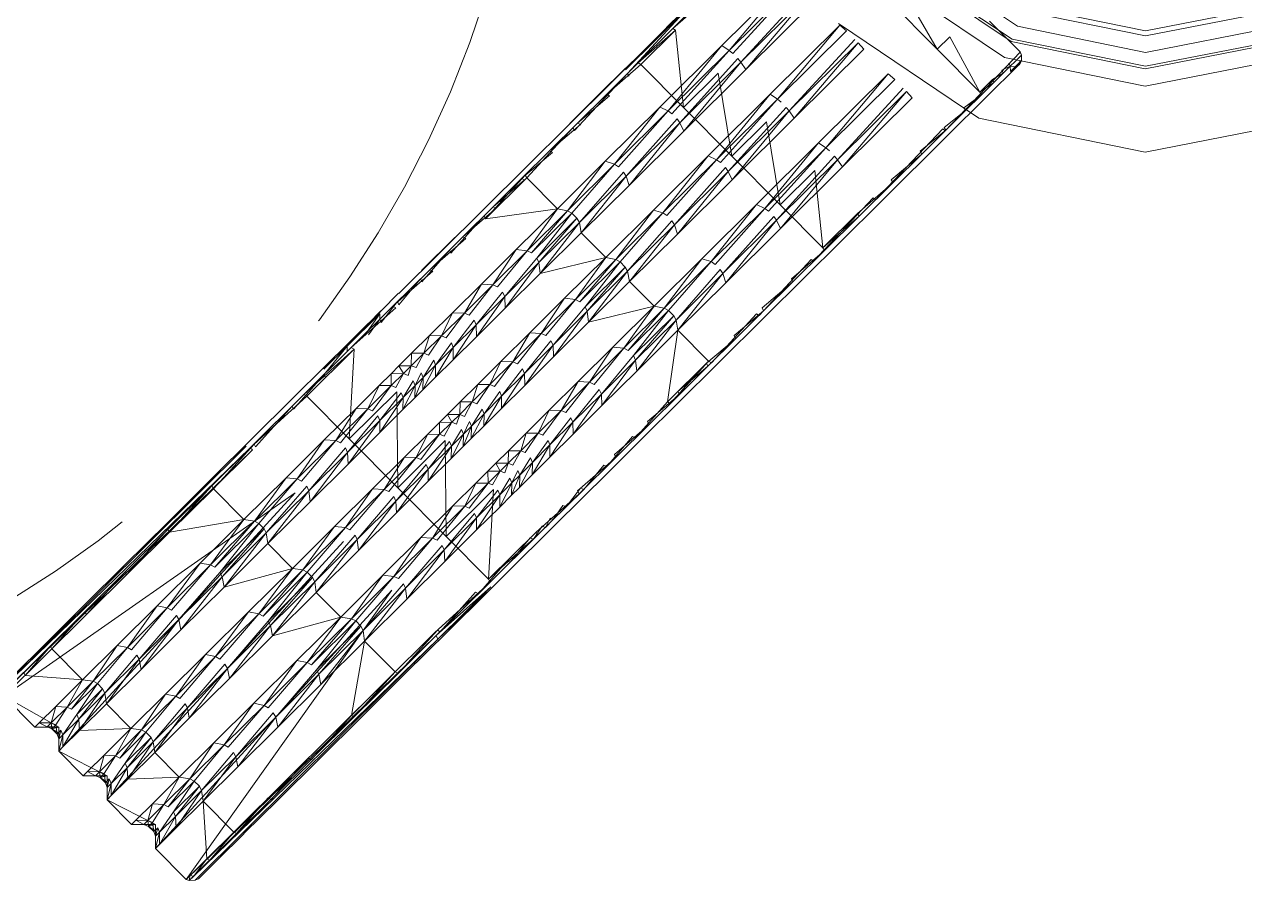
# Model space of a CAD drawing. Header units: millimetres. Extents: x 233224 to 234067, y -13631 to -11613.
# Drawn here: x 233767.07 to 233790.67, y -13207.88 to -13191.32 of the extents above; entities that cross this region are included whole.
import ezdxf

# ---------------------------------------------------------------- set-up
doc = ezdxf.new("R2010")
doc.units = ezdxf.units.MM
doc.header["$MEASUREMENT"] = 0
doc.linetypes.add('Hidden Line', pattern=[195.611112, 141.111112, -54.5])
doc.layers.add('Int - Furniture _Pen_No__75', color=6, linetype='Continuous', lineweight=20)
doc.layers.add('Structural - Bearing', color=7, linetype='Continuous')
doc.layers.add('Structural - Bearing_Pen_No__87', color=7, linetype='Continuous', lineweight=20, true_color=0x6a6a6a)

# ---------------------------------------------------------------- blocks, each defined once
blk = doc.blocks.new('Wall_51', base_point=(231010.62, -9351.81))
at = {"layer": 'Structural - Bearing_Pen_No__87', "linetype": 'Hidden Line'}
blk.add_arc((231010.62, -9341.81), 210.76, 270, 90, dxfattribs=at)
blk = doc.blocks.new('kalin masa ayak')
at = {"layer": 'Int - Furniture _Pen_No__75', "linetype": 'Continuous'}
for p, q in [((271.03, 371.28), (241.08, 357.97)), ((10.51, 368.2), (9.81, 368.07)), ((10.51, 368.2), (11.42, 368.05)), ((7.06, 358.65), (8.49, 366.93)), ((8.49, 366.93), (8.88, 367.48)), ((8.49, 366.93), (73.17, 343.91)), ((75.17, 355.42), (8.49, 366.93)), ((8.49, 366.93), (75.17, 356.03)), ((8.88, 367.48), (9.81, 368.07)), ((9.96, 367.3), (8.88, 367.48)), ((9.62, 366.74), (8.88, 367.48)), ((8.88, 367.48), (75.17, 356.03)), ((9.62, 366.74), (9.96, 367.3)), ((75.03, 356.81), (9.81, 368.07)), ((9.96, 367.3), (75.03, 356.81)), ((14.41, 366.53), (9.96, 367.3)), ((14.09, 365.97), (9.96, 367.3)), ((11.42, 368.05), (15.71, 367.31)), ((14.09, 365.97), (14.41, 366.53)), ((14.09, 365.97), (19.87, 356.44)), ((14.09, 365.97), (21.29, 364.72)), ((21.58, 365.29), (14.41, 366.53)), ((21.29, 364.72), (14.41, 366.53)), ((15.71, 367.31), (22.72, 366.1)), ((22.72, 366.09), (31.89, 364.52)), ((19.87, 356.44), (21.29, 364.72)), ((21.29, 364.72), (21.58, 365.29)), ((30.57, 363.12), (21.58, 365.29)), ((30.57, 363.12), (30.85, 363.69)), ((41.32, 361.26), (30.85, 363.69)), ((31.89, 364.52), (54.2, 360.66)), ((41.32, 361.26), (41.58, 361.83)), ((52.88, 359.28), (41.58, 361.83)), ((73.17, 343.91), (7.06, 358.65)), ((8.19, 358.46), (7.06, 358.65)), ((9.52, 356.54), (7.06, 358.65)), ((8.46, 356.72), (7.06, 358.65)), ((7.06, 358.65), (9.73, 354.86)), ((52.88, 359.28), (53.15, 359.83)), ((52.88, 359.28), (63.2, 348.95)), ((52.88, 359.28), (64.63, 357.24)), ((64.91, 357.81), (53.15, 359.83)), ((64.63, 357.24), (53.15, 359.83)), ((54.2, 360.66), (66.04, 358.62)), ((273.84, 358.85), (248.42, 347.57)), ((12.67, 357.68), (8.19, 358.46)), ((13.81, 355.79), (8.19, 358.46)), ((9.52, 356.54), (8.19, 358.46)), ((8.46, 356.72), (9.07, 355.84)), ((8.46, 356.72), (8.68, 355.76)), ((9.52, 356.54), (8.46, 356.72)), ((8.46, 356.72), (9.73, 355.59)), ((13.81, 355.79), (9.52, 356.54)), ((9.52, 356.54), (13.97, 354.85)), ((9.73, 355.59), (9.52, 356.54)), ((19.87, 356.44), (12.67, 357.68)), ((20.81, 354.58), (12.67, 357.68)), ((13.81, 355.79), (12.67, 357.68)), ((29.15, 354.84), (19.87, 356.44)), ((29.98, 353), (19.87, 356.44)), ((20.81, 354.58), (19.87, 356.44)), ((63.2, 348.95), (64.63, 357.24)), ((64.63, 357.24), (64.91, 357.81)), ((75.17, 356.04), (64.91, 357.81)), ((75.94, 355.29), (64.91, 357.81)), ((66.04, 358.62), (77.46, 356.65)), ((75.03, 356.81), (74.83, 357.1)), ((75.17, 356.03), (75.03, 356.81)), ((89.25, 354.36), (75.03, 356.81)), ((75.03, 356.81), (88.88, 354.67)), ((77.46, 356.64), (87.82, 354.85)), ((241.08, 357.97), (218.5, 334.21)), ((9.73, 354.86), (4.81, 345.56)), ((9.73, 354.86), (5.95, 352.19)), ((8.44, 354.38), (7.91, 353.55)), ((8.78, 354.16), (7.91, 353.55)), ((9.07, 355.84), (8.44, 354.38)), ((8.68, 355.76), (8.44, 354.38)), ((9.73, 354.86), (8.44, 354.38)), ((8.44, 354.38), (8.78, 354.16)), ((9.49, 354.18), (8.44, 354.38)), ((8.44, 354.38), (8.97, 353.35)), ((9.07, 355.84), (8.68, 355.76)), ((8.68, 355.76), (9.49, 354.18)), ((8.68, 355.76), (9.73, 355.59)), ((9.73, 354.86), (8.78, 354.16)), ((8.97, 353.35), (9.49, 354.18)), ((9.07, 355.84), (9.73, 354.86)), ((9.49, 354.18), (13.26, 352.62)), ((20.81, 354.58), (13.81, 355.79)), ((13.81, 355.79), (20.93, 353.64)), ((13.97, 354.85), (13.81, 355.79)), ((13.97, 354.85), (20.69, 352.26)), ((13.97, 354.85), (20.93, 353.64)), ((29.98, 353), (20.81, 354.58)), ((20.81, 354.58), (30.08, 352.07)), ((20.93, 353.64), (20.81, 354.58)), ((39.89, 352.98), (29.15, 354.84)), ((40.69, 351.15), (29.15, 354.84)), ((29.98, 353), (29.15, 354.84)), ((75.17, 356.03), (89.25, 354.36)), ((75.17, 356.03), (89.63, 353.54)), ((75.17, 355.42), (89.63, 353.54)), ((75.94, 355.29), (76.24, 355.86)), ((86.18, 353.52), (76.24, 355.86)), ((86.18, 353.52), (86.49, 354.08)), ((94.7, 352.05), (86.49, 354.08)), ((87.82, 354.85), (96.45, 353.37)), ((274.57, 355.56), (250.36, 344.8)), ((274.67, 355.11), (250.64, 344.43)), ((4.81, 345.56), (5.95, 352.19)), ((5.95, 352.19), (7.91, 353.56)), ((5.95, 352.19), (7.08, 352)), ((7.91, 353.55), (7.08, 352)), ((7.08, 352), (8.97, 353.35)), ((7.08, 352), (11.55, 351.23)), ((7.91, 353.55), (8.97, 353.35)), ((8.97, 353.35), (11.55, 351.23)), ((8.97, 353.35), (13.26, 352.62)), ((11.55, 351.23), (13.26, 352.62)), ((13.26, 352.62), (13.73, 353.45)), ((13.26, 352.62), (18.75, 349.98)), ((13.26, 352.62), (20.27, 351.41)), ((20.69, 352.26), (13.73, 353.45)), ((13.73, 353.45), (20.27, 351.41)), ((20.27, 351.41), (20.69, 352.26)), ((20.69, 352.26), (20.93, 353.64)), ((20.69, 352.26), (29.43, 349.83)), ((40.69, 351.15), (29.98, 353)), ((29.98, 353), (40.78, 350.22)), ((30.08, 352.07), (29.98, 353)), ((51.45, 350.98), (39.89, 352.98)), ((52.3, 349.14), (39.89, 352.98)), ((40.69, 351.15), (39.89, 352.98)), ((87.72, 341.4), (89.7, 352.91)), ((89.7, 352.91), (89.63, 353.54)), ((89.63, 353.54), (102.34, 351.34)), ((100.44, 339.21), (89.7, 352.91)), ((102.43, 350.72), (89.7, 352.91)), ((89.7, 352.91), (102.34, 351.34)), ((94.7, 352.05), (95.04, 352.61)), ((100.89, 350.98), (95.04, 352.61)), ((96.45, 353.37), (102.7, 352.29)), ((102.7, 352.28), (105.94, 351.73)), ((105.94, 351.73), (108.06, 351.36)), ((275.27, 352.46), (252.19, 342.22)), ((10.41, 344.59), (18.75, 349.98)), ((11.55, 351.23), (18.75, 349.98)), ((17.61, 343.36), (18.75, 349.98)), ((18.75, 349.98), (20.27, 351.41)), ((18.75, 349.98), (28.03, 348.38)), ((20.27, 351.41), (28.03, 348.38)), ((20.27, 351.41), (29.43, 349.83)), ((28.03, 348.38), (29.43, 349.83)), ((29.43, 349.83), (29.84, 350.68)), ((29.43, 349.83), (38.77, 346.53)), ((29.43, 349.83), (40.14, 347.99)), ((29.84, 350.68), (40.14, 347.99)), ((52.3, 349.14), (40.69, 351.15)), ((40.69, 351.15), (52.39, 348.21)), ((40.78, 350.22), (40.69, 351.15)), ((63.2, 348.95), (51.45, 350.98)), ((64.14, 347.11), (51.45, 350.98)), ((52.3, 349.14), (51.45, 350.98)), ((100.89, 350.98), (101.23, 351.54)), ((104.11, 350.43), (101.23, 351.54)), ((102.43, 350.72), (102.34, 351.34)), ((102.34, 351.34), (113.5, 349.42)), ((102.43, 350.72), (113.5, 349.42)), ((104.11, 350.43), (104.46, 350.98)), ((106.58, 350.61), (104.46, 350.98)), ((106.23, 350.06), (104.46, 350.98)), ((106.23, 350.06), (106.58, 350.61)), ((109.99, 350.03), (106.58, 350.61)), ((109.64, 349.48), (106.58, 350.61)), ((108.06, 351.36), (111.46, 350.77)), ((109.64, 349.48), (109.99, 350.03)), ((114.74, 349.2), (109.99, 350.03)), ((114.4, 348.65), (109.99, 350.03)), ((111.46, 350.77), (122.35, 348.9)), ((113.6, 348.79), (113.5, 349.42)), ((113.5, 349.42), (123.38, 347.71)), ((114.4, 348.65), (114.74, 349.2)), ((120.61, 347.58), (114.74, 349.2)), ((275.97, 349.38), (254.02, 339.63)), ((28.03, 348.38), (38.77, 346.53)), ((38.77, 346.53), (40.14, 347.99)), ((40.14, 347.99), (40.54, 348.83)), ((40.14, 347.99), (50.33, 344.53)), ((40.14, 347.99), (51.75, 345.98)), ((40.54, 348.83), (51.75, 345.98)), ((64.14, 347.11), (52.3, 349.14)), ((52.3, 349.14), (64.26, 346.17)), ((52.39, 348.21), (52.3, 349.14)), ((52.39, 348.21), (64.02, 344.78)), ((52.39, 348.21), (64.26, 346.17)), ((74.51, 347), (63.2, 348.95)), ((75.57, 345.13), (63.2, 348.95)), ((64.14, 347.11), (63.2, 348.95)), ((75.57, 345.13), (64.14, 347.11)), ((64.14, 347.11), (75.72, 344.19)), ((64.26, 346.17), (64.14, 347.11)), ((84.74, 345.24), (74.51, 347)), ((85.93, 343.34), (74.51, 347)), ((75.57, 345.13), (74.51, 347)), ((113.6, 348.79), (123.38, 347.71)), ((120.61, 347.58), (120.95, 348.14)), ((128.35, 346.24), (120.95, 348.14)), ((122.35, 348.89), (130, 347.57)), ((123.5, 347.08), (123.38, 347.71)), ((123.38, 347.71), (132.27, 346.18)), ((123.5, 347.08), (132.27, 346.18)), ((130, 347.57), (139.21, 345.98)), ((248.42, 347.57), (229.26, 327.41)), ((276.19, 348.39), (254.61, 338.8)), ((70.91, 330.83), (4.81, 345.56)), ((5.93, 345.37), (4.81, 345.56)), ((7.26, 343.46), (4.81, 345.56)), ((6.2, 343.63), (4.81, 345.56)), ((4.81, 345.56), (7.48, 341.78)), ((10.41, 344.59), (5.93, 345.37)), ((11.55, 342.71), (5.93, 345.37)), ((7.26, 343.46), (5.93, 345.37)), ((17.61, 343.36), (10.41, 344.59)), ((18.55, 341.5), (10.41, 344.59)), ((11.55, 342.71), (10.41, 344.59)), ((38.77, 346.53), (50.33, 344.53)), ((50.33, 344.53), (51.75, 345.98)), ((50.33, 344.53), (62.09, 342.5)), ((51.75, 345.98), (52.16, 346.82)), ((51.75, 345.98), (62.09, 342.5)), ((51.75, 345.98), (63.59, 343.94)), ((64.02, 344.78), (52.16, 346.82)), ((52.16, 346.82), (63.59, 343.94)), ((63.59, 343.94), (64.02, 344.78)), ((64.02, 344.78), (64.26, 346.17)), ((64.02, 344.78), (75.02, 341.96)), ((85.93, 343.34), (75.57, 345.13)), ((75.57, 345.13), (86.11, 342.4)), ((75.72, 344.19), (75.57, 345.13)), ((93.27, 343.76), (84.74, 345.24)), ((94.57, 341.85), (84.74, 345.24)), ((85.93, 343.34), (84.74, 345.24)), ((128.35, 346.24), (128.66, 346.8)), ((137.7, 344.63), (128.66, 346.8)), ((132.38, 345.55), (132.27, 346.18)), ((132.27, 346.18), (140.41, 344.78)), ((132.38, 345.55), (140.41, 344.78)), ((137.7, 344.63), (137.99, 345.19)), ((137.7, 344.63), (147.32, 334.44)), ((137.7, 344.63), (148.74, 342.72)), ((148.74, 342.72), (137.99, 345.19)), ((139.21, 345.98), (150.06, 344.12)), ((140.52, 344.14), (140.41, 344.78)), ((140.41, 344.78), (148.07, 343.45)), ((250.36, 344.8), (232.12, 325.6)), ((6.81, 342.77), (6.19, 341.29)), ((6.42, 342.67), (6.19, 341.29)), ((6.2, 343.63), (6.81, 342.77)), ((6.2, 343.63), (6.42, 342.67)), ((7.26, 343.46), (6.2, 343.63)), ((6.2, 343.63), (7.47, 342.51)), ((6.81, 342.77), (6.42, 342.67)), ((6.42, 342.67), (7.23, 341.09)), ((6.42, 342.67), (7.47, 342.51)), ((6.81, 342.77), (7.48, 341.78)), ((11.55, 342.71), (7.26, 343.46)), ((7.26, 343.46), (11.72, 341.77)), ((7.47, 342.51), (7.26, 343.46)), ((18.55, 341.5), (11.55, 342.71)), ((11.55, 342.71), (18.68, 340.56)), ((11.72, 341.77), (11.55, 342.71)), ((26.88, 341.75), (17.61, 343.36)), ((27.73, 339.91), (17.61, 343.36)), ((18.55, 341.5), (17.61, 343.36)), ((49.19, 337.9), (62.09, 342.5)), ((60.94, 335.87), (62.09, 342.5)), ((62.09, 342.5), (63.59, 343.94)), ((62.09, 342.5), (73.4, 340.55)), ((63.59, 343.94), (73.4, 340.55)), ((63.59, 343.94), (75.02, 341.96)), ((75.02, 341.96), (75.48, 342.8)), ((75.48, 342.8), (85.39, 340.17)), ((94.57, 341.85), (85.93, 343.34)), ((85.93, 343.34), (94.76, 340.9)), ((86.11, 342.4), (85.93, 343.34)), ((99.46, 342.7), (93.27, 343.76)), ((100.83, 340.77), (93.27, 343.76)), ((94.57, 341.85), (93.27, 343.76)), ((102.68, 342.14), (99.46, 342.7)), ((104.07, 340.2), (99.46, 342.7)), ((100.83, 340.77), (99.46, 342.7)), ((104.81, 341.78), (102.68, 342.14)), ((106.19, 339.84), (102.68, 342.14)), ((104.07, 340.2), (102.68, 342.14)), ((140.52, 344.14), (148.07, 343.45)), ((147.32, 334.44), (148.74, 342.72)), ((148.18, 342.82), (148.07, 343.45)), ((148.07, 343.45), (155.52, 342.17)), ((148.18, 342.82), (155.52, 342.17)), ((148.74, 342.72), (149.01, 343.29)), ((161.57, 340.51), (149.01, 343.29)), ((150.06, 344.12), (162.65, 341.94)), ((155.64, 341.53), (155.52, 342.17)), ((155.52, 342.17), (163.04, 340.87)), ((250.64, 344.43), (232.51, 325.35)), ((252.19, 342.22), (234.8, 323.91)), ((7.48, 341.78), (2.55, 332.48)), ((7.48, 341.78), (3.69, 339.1)), ((3.69, 339.1), (5.65, 340.47)), ((5.65, 340.47), (4.81, 338.92)), ((4.81, 338.92), (6.71, 340.27)), ((6.19, 341.29), (5.65, 340.47)), ((6.51, 341.08), (5.65, 340.47)), ((5.65, 340.47), (6.71, 340.27)), ((7.48, 341.78), (6.19, 341.29)), ((6.19, 341.29), (6.51, 341.08)), ((7.23, 341.09), (6.19, 341.29)), ((6.19, 341.29), (6.71, 340.27)), ((7.48, 341.78), (6.51, 341.08)), ((6.71, 340.27), (7.23, 341.09)), ((6.71, 340.27), (9.29, 338.14)), ((6.71, 340.27), (11, 339.54)), ((7.23, 341.09), (11, 339.54)), ((11, 339.54), (11.47, 340.37)), ((18.44, 339.17), (11.47, 340.37)), ((11.47, 340.37), (18.01, 338.32)), ((11.72, 341.77), (18.44, 339.17)), ((11.72, 341.77), (18.68, 340.56)), ((18.44, 339.17), (18.68, 340.56)), ((27.73, 339.91), (18.55, 341.5)), ((18.55, 341.5), (27.82, 338.98)), ((18.68, 340.56), (18.55, 341.5)), ((37.63, 339.9), (26.88, 341.75)), ((38.43, 338.07), (26.88, 341.75)), ((27.73, 339.91), (26.88, 341.75)), ((38.43, 338.07), (27.73, 339.91)), ((27.73, 339.91), (38.53, 337.13)), ((27.82, 338.98), (27.73, 339.91)), ((49.19, 337.9), (37.63, 339.9)), ((50.03, 336.06), (37.63, 339.9)), ((38.43, 338.07), (37.63, 339.9)), ((73.4, 340.55), (75.02, 341.96)), ((73.4, 340.55), (83.63, 338.78)), ((75.02, 341.96), (83.63, 338.78)), ((75.02, 341.96), (85.39, 340.17)), ((83.63, 338.78), (85.39, 340.17)), ((85.39, 340.17), (85.87, 341)), ((85.39, 340.17), (92.15, 337.31)), ((85.39, 340.17), (94.02, 338.68)), ((85.45, 328.32), (87.72, 341.4)), ((85.87, 341), (94.02, 338.68)), ((87.72, 341.4), (100.44, 339.21)), ((98.18, 326.12), (87.72, 341.4)), ((100.83, 340.77), (94.57, 341.85)), ((94.57, 341.85), (101.05, 339.82)), ((94.76, 340.9), (94.57, 341.85)), ((104.07, 340.2), (100.83, 340.77)), ((100.83, 340.77), (104.3, 339.26)), ((101.05, 339.82), (100.83, 340.77)), ((106.19, 339.84), (104.07, 340.2)), ((104.07, 340.2), (106.41, 338.89)), ((104.3, 339.26), (104.07, 340.2)), ((108.21, 341.19), (104.81, 341.78)), ((109.59, 339.25), (104.81, 341.78)), ((106.19, 339.84), (104.81, 341.78)), ((109.59, 339.25), (106.19, 339.84)), ((106.19, 339.84), (109.8, 338.3)), ((106.41, 338.89), (106.19, 339.84)), ((112.97, 340.36), (108.21, 341.19)), ((114.32, 338.43), (108.21, 341.19)), ((109.59, 339.25), (108.21, 341.19)), ((119.18, 339.29), (112.97, 340.36)), ((120.47, 337.37), (112.97, 340.36)), ((114.32, 338.43), (112.97, 340.36)), ((155.64, 341.53), (163.04, 340.87)), ((161.57, 340.51), (161.8, 341.08)), ((176.27, 337.97), (161.8, 341.08)), ((162.65, 341.94), (193.49, 336.61)), ((163.15, 340.24), (163.04, 340.87)), ((163.04, 340.87), (170.9, 339.51)), ((163.15, 340.24), (170.9, 339.51)), ((2.55, 332.48), (3.69, 339.1)), ((3.69, 339.1), (4.81, 338.92)), ((4.81, 338.92), (9.29, 338.14)), ((9.29, 338.14), (11, 339.54)), ((9.29, 338.14), (16.49, 336.9)), ((11, 339.54), (16.49, 336.9)), ((11, 339.54), (18.01, 338.32)), ((16.49, 336.9), (18.01, 338.32)), ((18.01, 338.32), (18.44, 339.17)), ((18.01, 338.32), (25.77, 335.3)), ((18.01, 338.32), (27.18, 336.75)), ((18.44, 339.17), (27.18, 336.75)), ((27.18, 336.75), (27.58, 337.59)), ((27.58, 337.59), (37.89, 334.9)), ((50.03, 336.06), (38.43, 338.07)), ((38.43, 338.07), (50.13, 335.13)), ((38.53, 337.13), (38.43, 338.07)), ((60.94, 335.87), (49.19, 337.9)), ((61.88, 334.02), (49.19, 337.9)), ((50.03, 336.06), (49.19, 337.9)), ((83.63, 338.78), (92.15, 337.31)), ((92.15, 337.31), (94.02, 338.68)), ((94.02, 338.68), (94.53, 339.51)), ((94.02, 338.68), (98.35, 336.24)), ((94.02, 338.68), (100.28, 337.6)), ((94.53, 339.51), (100.28, 337.6)), ((98.35, 336.24), (100.28, 337.6)), ((100.28, 337.6), (100.8, 338.42)), ((100.28, 337.6), (101.56, 335.69)), ((100.28, 337.6), (103.53, 337.04)), ((100.8, 338.42), (103.53, 337.04)), ((103.53, 337.04), (104.05, 337.86)), ((104.05, 337.86), (105.65, 336.67)), ((105.65, 336.67), (106.18, 337.5)), ((106.18, 337.5), (109.05, 336.09)), ((114.32, 338.43), (109.59, 339.25)), ((109.59, 339.25), (114.53, 337.49)), ((109.8, 338.3), (109.59, 339.25)), ((120.47, 337.37), (114.32, 338.43)), ((114.32, 338.43), (120.66, 336.43)), ((114.53, 337.49), (114.32, 338.43)), ((126.92, 337.96), (119.18, 339.29)), ((128.1, 336.06), (119.18, 339.29)), ((120.47, 337.37), (119.18, 339.29)), ((136.27, 336.34), (126.92, 337.96)), ((137.31, 334.47), (126.92, 337.96)), ((128.1, 336.06), (126.92, 337.96)), ((170.99, 338.88), (170.9, 339.51)), ((170.9, 339.51), (179.35, 338.05)), ((170.99, 338.88), (179.35, 338.05)), ((176.27, 337.97), (176.45, 338.55)), ((192.92, 335.1), (176.45, 338.55)), ((177.43, 325.91), (179.41, 337.42)), ((188.07, 337.55), (178.62, 339.18)), ((179.41, 337.42), (179.35, 338.05)), ((179.35, 338.05), (188.67, 336.44)), ((186.72, 324.31), (179.41, 337.42)), ((188.71, 335.82), (179.41, 337.42)), ((179.41, 337.42), (188.67, 336.44)), ((254.02, 339.63), (237.48, 322.22)), ((254.61, 338.8), (238.33, 321.68)), ((8.15, 331.52), (16.49, 336.9)), ((15.35, 330.27), (16.49, 336.9)), ((16.49, 336.9), (25.77, 335.3)), ((25.77, 335.3), (27.18, 336.75)), ((25.77, 335.3), (36.51, 333.45)), ((27.18, 336.75), (36.51, 333.45)), ((27.18, 336.75), (37.89, 334.9)), ((37.89, 334.9), (38.28, 335.75)), ((38.28, 335.75), (49.48, 332.9)), ((61.88, 334.02), (50.03, 336.06)), ((50.03, 336.06), (61.99, 333.08)), ((50.13, 335.13), (50.03, 336.06)), ((50.13, 335.13), (61.76, 331.69)), ((50.13, 335.13), (61.99, 333.08)), ((72.25, 333.93), (60.94, 335.87)), ((73.31, 332.04), (60.94, 335.87)), ((61.88, 334.02), (60.94, 335.87)), ((92.15, 337.31), (98.35, 336.24)), ((98.35, 336.24), (101.56, 335.69)), ((101.56, 335.69), (103.53, 337.04)), ((101.56, 335.69), (103.69, 335.32)), ((103.53, 337.04), (103.69, 335.32)), ((103.53, 337.04), (105.65, 336.67)), ((103.69, 335.32), (105.65, 336.67)), ((103.69, 335.32), (107.09, 334.73)), ((105.65, 336.67), (107.09, 334.73)), ((105.65, 336.67), (109.05, 336.09)), ((107.09, 334.73), (109.05, 336.09)), ((109.05, 336.09), (109.56, 336.91)), ((109.05, 336.09), (111.86, 333.91)), ((109.05, 336.09), (113.77, 335.27)), ((109.56, 336.91), (113.77, 335.27)), ((111.86, 333.91), (113.77, 335.27)), ((113.77, 335.27), (114.29, 336.09)), ((113.77, 335.27), (118.07, 332.83)), ((113.77, 335.27), (119.92, 334.21)), ((114.29, 336.09), (119.92, 334.21)), ((128.1, 336.06), (120.47, 337.37)), ((120.47, 337.37), (128.28, 335.11)), ((120.66, 336.43), (120.47, 337.37)), ((137.31, 334.47), (128.1, 336.06)), ((128.1, 336.06), (137.45, 333.53)), ((128.28, 335.11), (128.1, 336.06)), ((147.32, 334.44), (136.27, 336.34)), ((148.14, 332.6), (136.27, 336.34)), ((137.31, 334.47), (136.27, 336.34)), ((188.71, 335.82), (188.67, 336.44)), ((188.67, 336.44), (197.77, 334.87)), ((188.71, 335.82), (197.77, 334.87)), ((192.92, 335.1), (193.06, 335.68)), ((211.6, 331.87), (193.06, 335.68)), ((193.49, 336.61), (211.97, 333.43)), ((36.51, 333.45), (37.89, 334.9)), ((36.51, 333.45), (48.07, 331.45)), ((37.89, 334.9), (48.07, 331.45)), ((37.89, 334.9), (49.48, 332.9)), ((48.07, 331.45), (49.48, 332.9)), ((49.48, 332.9), (49.89, 333.75)), ((49.48, 332.9), (59.82, 329.42)), ((49.48, 332.9), (61.33, 330.85)), ((61.76, 331.69), (49.89, 333.75)), ((49.89, 333.75), (61.33, 330.85)), ((61.76, 331.69), (61.99, 333.08)), ((73.31, 332.04), (61.88, 334.02)), ((61.88, 334.02), (73.46, 331.11)), ((61.99, 333.08), (61.88, 334.02)), ((82.48, 332.15), (72.25, 333.93)), ((83.68, 330.26), (72.25, 333.93)), ((73.31, 332.04), (72.25, 333.93)), ((107.09, 334.73), (111.86, 333.91)), ((111.86, 333.91), (118.07, 332.83)), ((118.07, 332.83), (119.92, 334.21)), ((118.07, 332.83), (125.8, 331.5)), ((119.92, 334.21), (120.43, 335.04)), ((119.92, 334.21), (125.8, 331.5)), ((119.92, 334.21), (127.56, 332.89)), ((120.43, 335.04), (127.56, 332.89)), ((125.8, 331.5), (127.56, 332.89)), ((127.56, 332.89), (128.04, 333.73)), ((127.56, 332.89), (135.15, 329.89)), ((127.56, 332.89), (136.76, 331.3)), ((128.04, 333.73), (136.76, 331.3)), ((148.14, 332.6), (137.31, 334.47)), ((137.31, 334.47), (148.24, 331.67)), ((137.45, 333.53), (137.31, 334.47)), ((137.45, 333.53), (148, 330.27)), ((137.45, 333.53), (148.24, 331.67)), ((160.14, 332.22), (147.32, 334.44)), ((160.72, 330.42), (147.32, 334.44)), ((148.14, 332.6), (147.32, 334.44)), ((197.79, 334.26), (197.77, 334.87)), ((197.77, 334.87), (205.48, 333.54)), ((197.79, 334.26), (205.48, 333.54)), ((205.51, 332.92), (205.48, 333.54)), ((205.48, 333.54), (211.92, 332.43)), ((205.51, 332.92), (211.92, 332.43)), ((218.5, 334.21), (206.73, 303.63)), ((211.97, 333.43), (231.09, 330.12)), ((68.66, 317.75), (2.55, 332.48)), ((3.68, 332.29), (2.55, 332.48)), ((5.01, 330.37), (2.55, 332.48)), ((3.94, 330.54), (2.55, 332.48)), ((2.55, 332.48), (5.22, 328.7)), ((8.15, 331.52), (3.68, 332.29)), ((9.29, 329.63), (3.68, 332.29)), ((5.01, 330.37), (3.68, 332.29)), ((3.94, 330.54), (4.54, 329.68)), ((3.94, 330.54), (4.16, 329.6)), ((5.01, 330.37), (3.94, 330.54)), ((3.94, 330.54), (5.22, 329.42)), ((9.29, 329.63), (5.01, 330.37)), ((5.01, 330.37), (9.45, 328.68)), ((5.22, 329.42), (5.01, 330.37)), ((15.35, 330.27), (8.15, 331.52)), ((16.3, 328.41), (8.15, 331.52)), ((9.29, 329.63), (8.15, 331.52)), ((48.07, 331.45), (59.82, 329.42)), ((59.82, 329.42), (61.33, 330.85)), ((61.33, 330.85), (61.76, 331.69)), ((61.33, 330.85), (71.13, 327.46)), ((61.33, 330.85), (72.77, 328.87)), ((61.76, 331.69), (72.77, 328.87)), ((83.68, 330.26), (73.31, 332.04)), ((73.31, 332.04), (83.85, 329.31)), ((73.46, 331.11), (73.31, 332.04)), ((91.02, 330.68), (82.48, 332.15)), ((92.31, 328.76), (82.48, 332.15)), ((83.68, 330.26), (82.48, 332.15)), ((97.2, 329.61), (91.02, 330.68)), ((98.57, 327.68), (91.02, 330.68)), ((92.31, 328.76), (91.02, 330.68)), ((125.8, 331.5), (135.15, 329.89)), ((135.15, 329.89), (136.76, 331.3)), ((136.76, 331.3), (137.21, 332.13)), ((136.76, 331.3), (146.2, 327.98)), ((136.76, 331.3), (147.6, 329.43)), ((148, 330.27), (137.21, 332.13)), ((137.21, 332.13), (147.6, 329.43)), ((148, 330.27), (148.24, 331.67)), ((160.72, 330.42), (148.14, 332.6)), ((148.14, 332.6), (160.76, 329.51)), ((148.24, 331.67), (148.14, 332.6)), ((174.83, 329.69), (160.14, 332.22)), ((175.14, 327.94), (160.14, 332.22)), ((160.72, 330.42), (160.14, 332.22)), ((175.14, 327.94), (160.72, 330.42)), ((160.72, 330.42), (175.12, 327.03)), ((160.76, 329.51), (160.72, 330.42)), ((211.6, 331.87), (211.72, 332.46)), ((232.38, 328.28), (211.72, 332.46)), ((211.96, 331.81), (211.92, 332.43)), ((211.92, 332.43), (217.22, 331.51)), ((211.96, 331.81), (217.22, 331.51)), ((217.27, 330.89), (217.22, 331.51)), ((217.22, 331.51), (221.48, 330.78)), ((217.27, 330.89), (221.48, 330.78)), ((221.55, 330.15), (221.48, 330.78)), ((221.48, 330.78), (224.81, 330.2)), ((229.96, 330.06), (229.41, 330.41)), ((5.22, 328.7), (0, 317.74)), ((5.22, 328.7), (1.43, 326.03)), ((1.43, 326.03), (4.26, 327.99)), ((3.93, 328.21), (3.4, 327.38)), ((4.26, 327.99), (3.4, 327.38)), ((4.54, 329.68), (3.93, 328.21)), ((4.16, 329.6), (3.93, 328.21)), ((5.22, 328.7), (3.93, 328.21)), ((3.93, 328.21), (4.26, 327.99)), ((4.97, 328.02), (3.93, 328.21)), ((3.93, 328.21), (4.46, 327.18)), ((4.54, 329.68), (4.16, 329.6)), ((4.16, 329.6), (4.97, 328.02)), ((4.16, 329.6), (5.22, 329.42)), ((5.22, 328.7), (4.26, 327.99)), ((4.46, 327.18), (4.97, 328.02)), ((4.54, 329.68), (5.22, 328.7)), ((4.97, 328.02), (8.74, 326.46)), ((16.3, 328.41), (9.29, 329.63)), ((9.29, 329.63), (16.41, 327.48)), ((9.45, 328.68), (9.29, 329.63)), ((9.45, 328.68), (16.18, 326.09)), ((9.45, 328.68), (16.41, 327.48)), ((24.63, 328.67), (15.35, 330.27)), ((25.46, 326.83), (15.35, 330.27)), ((16.3, 328.41), (15.35, 330.27)), ((25.46, 326.83), (16.3, 328.41)), ((16.3, 328.41), (25.55, 325.9)), ((16.41, 327.48), (16.3, 328.41)), ((35.36, 326.81), (24.63, 328.67)), ((36.17, 324.98), (24.63, 328.67)), ((25.46, 326.83), (24.63, 328.67)), ((46.92, 324.82), (59.82, 329.42)), ((58.68, 322.79), (59.82, 329.42)), ((59.82, 329.42), (71.13, 327.46)), ((71.13, 327.46), (72.77, 328.87)), ((72.77, 328.87), (73.22, 329.71)), ((72.77, 328.87), (81.37, 325.7)), ((72.77, 328.87), (83.13, 327.09)), ((73.22, 329.71), (83.13, 327.09)), ((83.19, 315.24), (85.45, 328.32)), ((92.31, 328.76), (83.68, 330.26)), ((83.68, 330.26), (92.51, 327.82)), ((83.85, 329.31), (83.68, 330.26)), ((85.45, 328.32), (98.18, 326.12)), ((95.92, 313.03), (85.45, 328.32)), ((98.57, 327.68), (92.31, 328.76)), ((92.31, 328.76), (98.78, 326.73)), ((92.51, 327.82), (92.31, 328.76)), ((100.42, 329.06), (97.2, 329.61)), ((101.81, 327.13), (97.2, 329.61)), ((98.57, 327.68), (97.2, 329.61)), ((102.55, 328.69), (100.42, 329.06)), ((103.94, 326.76), (100.42, 329.06)), ((101.81, 327.13), (100.42, 329.06)), ((105.95, 328.1), (102.55, 328.69)), ((107.33, 326.17), (102.55, 328.69)), ((103.94, 326.76), (102.55, 328.69)), ((110.71, 327.28), (105.95, 328.1)), ((112.06, 325.35), (105.95, 328.1)), ((107.33, 326.17), (105.95, 328.1)), ((134.01, 323.26), (146.2, 327.98)), ((135.15, 329.89), (146.2, 327.98)), ((145.05, 321.35), (146.2, 327.98)), ((146.2, 327.98), (147.6, 329.43)), ((146.2, 327.98), (159.03, 325.77)), ((147.6, 329.43), (148, 330.27)), ((147.6, 329.43), (159.03, 325.77)), ((147.6, 329.43), (160.18, 327.25)), ((148, 330.27), (160.18, 327.25)), ((160.18, 327.25), (160.51, 328.12)), ((160.51, 328.12), (174.59, 324.77)), ((191.49, 326.81), (174.83, 329.69)), ((191.53, 325.11), (174.83, 329.69)), ((175.14, 327.94), (174.83, 329.69)), ((219.56, 318.63), (221.55, 330.15)), ((221.55, 330.15), (224.81, 330.2)), ((222.94, 318.06), (221.55, 330.15)), ((224.93, 329.57), (221.55, 330.15)), ((224.93, 329.57), (224.81, 330.2)), ((224.81, 330.2), (227.36, 329.76)), ((224.93, 329.57), (227.36, 329.76)), ((227.5, 329.13), (227.36, 329.76)), ((227.36, 329.76), (229.24, 329.44)), ((227.5, 329.13), (229.24, 329.44)), ((229.24, 329.44), (228.66, 330.29)), ((229.96, 330.06), (228.66, 330.29)), ((229.24, 329.44), (229.96, 330.06)), ((229.38, 328.8), (229.24, 329.44)), ((229.24, 329.44), (230.55, 329.22)), ((229.96, 330.06), (230.26, 330.27)), ((230.82, 329.92), (229.96, 330.06)), ((230.82, 329.92), (230.26, 330.27)), ((232.24, 328.92), (230.55, 329.21)), ((231.09, 330.12), (230.79, 330.18)), ((230.82, 329.92), (230.79, 330.18)), ((231.34, 329.82), (230.79, 330.18)), ((231.34, 329.82), (230.82, 329.92)), ((232.41, 328.28), (230.95, 320)), ((232.41, 328.28), (230.98, 319.99)), ((231.11, 330.12), (231.09, 330.12)), ((231.34, 329.82), (231.09, 330.12)), ((231.11, 330.11), (231.09, 330.12)), ((231.66, 329.77), (231.11, 330.12)), ((231.64, 329.78), (231.11, 330.12)), ((231.64, 329.78), (231.34, 329.82)), ((231.66, 329.77), (231.64, 329.78)), ((231.66, 329.77), (232.26, 328.91)), ((232.24, 328.92), (231.66, 329.77)), ((232.24, 328.92), (232.26, 328.91)), ((232.26, 328.91), (232.41, 328.28)), ((232.38, 328.29), (232.26, 328.91)), ((232.41, 328.28), (232.38, 328.29)), ((0, 317.74), (1.43, 326.03)), ((1.43, 326.03), (3.4, 327.38)), ((1.43, 326.03), (2.56, 325.84)), ((3.4, 327.38), (2.56, 325.84)), ((2.56, 325.84), (4.46, 327.18)), ((2.56, 325.84), (7.03, 325.06)), ((3.4, 327.38), (4.46, 327.18)), ((4.46, 327.18), (7.03, 325.06)), ((4.46, 327.18), (8.74, 326.46)), ((7.03, 325.06), (8.74, 326.46)), ((8.74, 326.46), (9.21, 327.29)), ((8.74, 326.46), (14.23, 323.82)), ((8.74, 326.46), (15.75, 325.25)), ((16.18, 326.09), (9.21, 327.29)), ((9.21, 327.29), (15.75, 325.25)), ((15.75, 325.25), (16.18, 326.09)), ((16.18, 326.09), (16.41, 327.48)), ((16.18, 326.09), (24.92, 323.66)), ((36.17, 324.98), (25.46, 326.83)), ((25.46, 326.83), (36.26, 324.05)), ((25.55, 325.9), (25.46, 326.83)), ((46.92, 324.82), (35.36, 326.81)), ((47.78, 322.98), (35.36, 326.81)), ((36.17, 324.98), (35.36, 326.81)), ((71.13, 327.46), (81.37, 325.7)), ((81.37, 325.7), (83.13, 327.09)), ((81.37, 325.7), (89.9, 324.22)), ((83.13, 327.09), (83.61, 327.93)), ((83.13, 327.09), (89.9, 324.22)), ((83.13, 327.09), (91.76, 325.59)), ((83.61, 327.93), (91.76, 325.59)), ((91.76, 325.59), (92.27, 326.42)), ((92.27, 326.42), (98.02, 324.51)), ((101.81, 327.13), (98.57, 327.68)), ((98.57, 327.68), (102.03, 326.17)), ((98.78, 326.73), (98.57, 327.68)), ((103.94, 326.76), (101.81, 327.13)), ((101.81, 327.13), (104.17, 325.8)), ((102.03, 326.17), (101.81, 327.13)), ((107.33, 326.17), (103.94, 326.76)), ((103.94, 326.76), (107.54, 325.22)), ((104.17, 325.8), (103.94, 326.76)), ((112.06, 325.35), (107.33, 326.17)), ((107.33, 326.17), (112.27, 324.4)), ((107.54, 325.22), (107.33, 326.17)), ((116.92, 326.21), (110.71, 327.28)), ((118.21, 324.3), (110.71, 327.28)), ((112.06, 325.35), (110.71, 327.28)), ((124.66, 324.87), (116.92, 326.21)), ((125.85, 322.97), (116.92, 326.21)), ((118.21, 324.3), (116.92, 326.21)), ((159.03, 325.77), (160.18, 327.25)), ((159.03, 325.77), (173.72, 323.23)), ((160.18, 327.25), (173.72, 323.23)), ((160.18, 327.25), (174.59, 324.77)), ((174.59, 324.77), (174.87, 325.64)), ((174.87, 325.64), (190.98, 321.94)), ((175.12, 327.03), (175.14, 327.94)), ((191.53, 325.11), (175.14, 327.94)), ((175.14, 327.94), (191.45, 324.21)), ((175.16, 312.83), (177.43, 325.91)), ((177.43, 325.91), (186.72, 324.31)), ((184.46, 311.23), (177.43, 325.91)), ((210.17, 323.58), (191.49, 326.81)), ((209.99, 321.92), (191.49, 326.81)), ((191.53, 325.11), (191.49, 326.81)), ((229.26, 327.41), (219.29, 301.46)), ((232.12, 325.6), (222.61, 300.88)), ((5.6, 316.77), (14.23, 323.82)), ((7.03, 325.06), (14.23, 323.82)), ((12.8, 315.53), (14.23, 323.82)), ((14.23, 323.82), (15.75, 325.25)), ((14.23, 323.82), (23.52, 322.21)), ((15.75, 325.25), (23.52, 322.21)), ((15.75, 325.25), (24.92, 323.66)), ((23.52, 322.21), (24.92, 323.66)), ((24.92, 323.66), (25.31, 324.51)), ((24.92, 323.66), (34.25, 320.36)), ((24.92, 323.66), (35.62, 321.82)), ((25.31, 324.51), (35.62, 321.82)), ((47.78, 322.98), (36.17, 324.98)), ((36.17, 324.98), (47.88, 322.05)), ((36.26, 324.05), (36.17, 324.98)), ((58.68, 322.79), (46.92, 324.82)), ((59.62, 320.93), (46.92, 324.82)), ((47.78, 322.98), (46.92, 324.82)), ((89.9, 324.22), (91.76, 325.59)), ((89.9, 324.22), (96.08, 323.16)), ((91.76, 325.59), (96.08, 323.16)), ((91.76, 325.59), (98.02, 324.51)), ((96.08, 323.16), (98.02, 324.51)), ((98.02, 324.51), (98.54, 325.34)), ((98.02, 324.51), (99.3, 322.6)), ((98.02, 324.51), (101.27, 323.95)), ((98.54, 325.34), (101.27, 323.95)), ((99.3, 322.6), (101.27, 323.95)), ((101.27, 323.95), (101.79, 324.78)), ((101.27, 323.95), (101.43, 322.24)), ((101.27, 323.95), (103.39, 323.59)), ((101.43, 322.24), (103.39, 323.59)), ((101.79, 324.78), (103.39, 323.59)), ((103.39, 323.59), (103.92, 324.41)), ((103.39, 323.59), (104.84, 321.65)), ((103.39, 323.59), (106.78, 323)), ((103.92, 324.41), (106.78, 323)), ((106.78, 323), (107.31, 323.83)), ((107.31, 323.83), (111.51, 322.18)), ((118.21, 324.3), (112.06, 325.35)), ((112.06, 325.35), (118.41, 323.34)), ((112.27, 324.4), (112.06, 325.35)), ((125.85, 322.97), (118.21, 324.3)), ((118.21, 324.3), (126.02, 322.03)), ((118.41, 323.34), (118.21, 324.3)), ((134.01, 323.26), (124.66, 324.87)), ((135.05, 321.39), (124.66, 324.87)), ((125.85, 322.97), (124.66, 324.87)), ((145.05, 321.35), (134.01, 323.26)), ((145.89, 319.51), (134.01, 323.26)), ((135.05, 321.39), (134.01, 323.26)), ((173.72, 323.23), (174.59, 324.77)), ((174.59, 324.77), (190.37, 320.36)), ((174.59, 324.77), (190.98, 321.94)), ((191.45, 324.21), (191.53, 325.11)), ((209.99, 321.92), (191.53, 325.11)), ((191.53, 325.11), (209.86, 321.03)), ((209.99, 321.92), (210.17, 323.58)), ((232.51, 325.35), (223.07, 300.8)), ((234.8, 323.91), (225.73, 300.35)), ((23.52, 322.21), (34.25, 320.36)), ((34.25, 320.36), (35.62, 321.82)), ((35.62, 321.82), (36.02, 322.66)), ((35.62, 321.82), (45.81, 318.36)), ((35.62, 321.82), (47.23, 319.82)), ((36.02, 322.66), (47.23, 319.82)), ((59.62, 320.93), (47.78, 322.98)), ((47.78, 322.98), (59.74, 320)), ((47.88, 322.05), (47.78, 322.98)), ((47.88, 322.05), (59.5, 318.61)), ((47.88, 322.05), (59.74, 320)), ((70, 320.84), (58.68, 322.79)), ((71.06, 318.96), (58.68, 322.79)), ((59.62, 320.93), (58.68, 322.79)), ((71.06, 318.96), (59.62, 320.93)), ((59.62, 320.93), (71.2, 318.02)), ((59.74, 320), (59.62, 320.93)), ((96.08, 323.16), (99.3, 322.6)), ((99.3, 322.6), (101.43, 322.24)), ((101.43, 322.24), (104.84, 321.65)), ((104.84, 321.65), (106.78, 323)), ((104.84, 321.65), (109.6, 320.82)), ((106.78, 323), (109.6, 320.82)), ((106.78, 323), (111.51, 322.18)), ((109.6, 320.82), (111.51, 322.18)), ((111.51, 322.18), (112.03, 323.02)), ((111.51, 322.18), (115.81, 319.76)), ((111.51, 322.18), (117.66, 321.12)), ((112.03, 323.02), (117.66, 321.12)), ((115.81, 319.76), (117.66, 321.12)), ((117.66, 321.12), (118.17, 321.95)), ((117.66, 321.12), (123.54, 318.42)), ((117.66, 321.12), (125.3, 319.81)), ((118.17, 321.95), (125.3, 319.81)), ((135.05, 321.39), (125.85, 322.97)), ((125.85, 322.97), (135.19, 320.45)), ((126.02, 322.03), (125.85, 322.97)), ((145.89, 319.51), (135.05, 321.39)), ((135.05, 321.39), (145.98, 318.58)), ((135.19, 320.45), (135.05, 321.39)), ((157.89, 319.14), (145.05, 321.35)), ((158.46, 317.35), (145.05, 321.35)), ((145.89, 319.51), (145.05, 321.35)), ((173.72, 323.23), (190.37, 320.36)), ((190.37, 320.36), (190.98, 321.94)), ((190.98, 321.94), (191.21, 322.82)), ((190.98, 321.94), (209.06, 317.13)), ((190.98, 321.94), (209.44, 318.75)), ((34.25, 320.36), (45.81, 318.36)), ((45.81, 318.36), (47.23, 319.82)), ((47.23, 319.82), (47.64, 320.66)), ((47.23, 319.82), (57.56, 316.33)), ((47.23, 319.82), (59.07, 317.77)), ((59.5, 318.61), (47.64, 320.66)), ((47.64, 320.66), (59.07, 317.77)), ((59.07, 317.77), (59.5, 318.61)), ((59.5, 318.61), (59.74, 320)), ((59.5, 318.61), (70.51, 315.79)), ((80.22, 319.07), (70, 320.84)), ((81.41, 317.17), (70, 320.84)), ((71.06, 318.96), (70, 320.84)), ((81.41, 317.17), (71.06, 318.96)), ((71.06, 318.96), (81.59, 316.23)), ((71.2, 318.02), (71.06, 318.96)), ((88.75, 317.6), (80.22, 319.07)), ((90.06, 315.68), (80.22, 319.07)), ((81.41, 317.17), (80.22, 319.07)), ((109.6, 320.82), (115.81, 319.76)), ((115.81, 319.76), (123.54, 318.42)), ((123.54, 318.42), (125.3, 319.81)), ((125.3, 319.81), (125.79, 320.64)), ((125.3, 319.81), (132.9, 316.8)), ((125.3, 319.81), (134.5, 318.21)), ((125.79, 320.64), (134.5, 318.21)), ((134.5, 318.21), (134.95, 319.05)), ((145.74, 317.2), (134.95, 319.05)), ((134.95, 319.05), (145.34, 316.34)), ((135.19, 320.45), (145.74, 317.2)), ((135.19, 320.45), (145.98, 318.58)), ((145.74, 317.2), (145.98, 318.58)), ((158.46, 317.35), (145.89, 319.51)), ((145.89, 319.51), (158.5, 316.42)), ((145.98, 318.58), (145.89, 319.51)), ((172.59, 316.6), (157.89, 319.14)), ((172.88, 314.86), (157.89, 319.14)), ((158.46, 317.35), (157.89, 319.14)), ((190.37, 320.36), (209.06, 317.13)), ((209.06, 317.13), (209.44, 318.75)), ((217.31, 305.55), (219.56, 318.63)), ((219.56, 318.63), (222.94, 318.06)), ((220.68, 304.97), (219.56, 318.63)), ((68.66, 317.75), (0, 317.74)), ((0, 317.74), (66.67, 306.23)), ((66.47, 305.65), (0.17, 317.1)), ((66.67, 306.23), (0.17, 317.1)), ((66.47, 305.65), (0.86, 316.23)), ((0.86, 316.23), (66.07, 304.97)), ((12.8, 315.53), (5.6, 316.77)), ((5.6, 316.77), (12.88, 314.91)), ((5.71, 316.15), (5.6, 316.77)), ((44.38, 310.08), (57.56, 316.33)), ((45.81, 318.36), (57.56, 316.33)), ((56.14, 308.05), (57.56, 316.33)), ((57.56, 316.33), (59.07, 317.77)), ((57.56, 316.33), (68.88, 314.38)), ((59.07, 317.77), (68.88, 314.38)), ((59.07, 317.77), (70.51, 315.79)), ((70.51, 315.79), (70.96, 316.63)), ((70.96, 316.63), (80.87, 314)), ((90.06, 315.68), (81.41, 317.17)), ((81.41, 317.17), (90.25, 314.73)), ((81.59, 316.23), (81.41, 317.17)), ((94.95, 316.53), (88.75, 317.6)), ((96.31, 314.61), (88.75, 317.6)), ((90.06, 315.68), (88.75, 317.6)), ((98.16, 315.97), (94.95, 316.53)), ((99.56, 314.04), (94.95, 316.53)), ((96.31, 314.61), (94.95, 316.53)), ((123.54, 318.42), (132.9, 316.8)), ((132.9, 316.8), (134.5, 318.21)), ((132.9, 316.8), (143.94, 314.9)), ((134.5, 318.21), (143.94, 314.9)), ((134.5, 318.21), (145.34, 316.34)), ((143.94, 314.9), (145.34, 316.34)), ((145.34, 316.34), (145.74, 317.2)), ((145.34, 316.34), (156.77, 312.68)), ((145.34, 316.34), (157.92, 314.18)), ((145.74, 317.2), (157.92, 314.18)), ((172.88, 314.86), (158.46, 317.35)), ((158.46, 317.35), (172.87, 313.94)), ((158.5, 316.42), (158.46, 317.35)), ((189.22, 313.73), (172.59, 316.6)), ((189.27, 312.03), (172.59, 316.6)), ((172.88, 314.86), (172.59, 316.6)), ((13.68, 313.76), (2.39, 315.71)), ((5.71, 316.15), (12.88, 314.91)), ((12.8, 315.53), (22.15, 313.3)), ((12.88, 314.91), (12.8, 315.53)), ((22.08, 313.93), (32.88, 311.45)), ((22.15, 313.3), (22.08, 313.93)), ((68.88, 314.38), (70.51, 315.79)), ((68.88, 314.38), (79.11, 312.61)), ((70.51, 315.79), (79.11, 312.61)), ((70.51, 315.79), (80.87, 314)), ((79.11, 312.61), (80.87, 314)), ((80.87, 314), (81.35, 314.84)), ((80.87, 314), (87.64, 311.15)), ((80.87, 314), (89.5, 312.52)), ((81.2, 303.72), (83.19, 315.24)), ((81.35, 314.84), (89.5, 312.52)), ((83.19, 315.24), (95.92, 313.03)), ((93.93, 301.53), (83.19, 315.24)), ((96.31, 314.61), (90.06, 315.68)), ((90.06, 315.68), (96.53, 313.65)), ((90.25, 314.73), (90.06, 315.68)), ((99.56, 314.04), (96.31, 314.61)), ((96.31, 314.61), (99.77, 313.08)), ((96.53, 313.65), (96.31, 314.61)), ((100.29, 315.6), (98.16, 315.97)), ((101.68, 313.67), (98.16, 315.97)), ((99.56, 314.04), (98.16, 315.97)), ((101.68, 313.67), (99.56, 314.04)), ((99.56, 314.04), (101.9, 312.72)), ((99.77, 313.08), (99.56, 314.04)), ((103.69, 315.01), (100.29, 315.6)), ((105.07, 313.09), (100.29, 315.6)), ((101.68, 313.67), (100.29, 315.6)), ((108.46, 314.2), (103.69, 315.01)), ((109.8, 312.27), (103.69, 315.01)), ((105.07, 313.09), (103.69, 315.01)), ((114.67, 313.12), (108.46, 314.2)), ((115.95, 311.21), (108.46, 314.2)), ((109.8, 312.27), (108.46, 314.2)), ((131.74, 310.17), (143.94, 314.9)), ((142.8, 308.27), (143.94, 314.9)), ((143.94, 314.9), (156.77, 312.68)), ((156.77, 312.68), (157.92, 314.18)), ((157.92, 314.18), (158.26, 315.03)), ((157.92, 314.18), (171.47, 310.14)), ((157.92, 314.18), (172.34, 311.69)), ((158.26, 315.03), (172.34, 311.69)), ((172.87, 313.94), (172.88, 314.86)), ((189.27, 312.03), (172.88, 314.86)), ((172.88, 314.86), (189.19, 311.12)), ((22.86, 312.18), (13.68, 313.76)), ((33.56, 310.32), (22.86, 312.18)), ((32.82, 312.07), (44.44, 309.45)), ((32.88, 311.45), (32.82, 312.07)), ((79.11, 312.61), (87.64, 311.15)), ((87.64, 311.15), (89.5, 312.52)), ((89.5, 312.52), (90.01, 313.34)), ((89.5, 312.52), (93.83, 310.08)), ((89.5, 312.52), (95.76, 311.44)), ((90.01, 313.34), (95.76, 311.44)), ((95.76, 311.44), (96.29, 312.25)), ((96.29, 312.25), (99.01, 310.88)), ((99.01, 310.88), (99.54, 311.7)), ((99.54, 311.7), (101.14, 310.5)), ((105.07, 313.09), (101.68, 313.67)), ((101.68, 313.67), (105.29, 312.13)), ((101.9, 312.72), (101.68, 313.67)), ((109.8, 312.27), (105.07, 313.09)), ((105.07, 313.09), (110.01, 311.32)), ((105.29, 312.13), (105.07, 313.09)), ((115.95, 311.21), (109.8, 312.27)), ((109.8, 312.27), (116.15, 310.26)), ((110.01, 311.32), (109.8, 312.27)), ((122.4, 311.79), (114.67, 313.12)), ((123.59, 309.9), (114.67, 313.12)), ((115.95, 311.21), (114.67, 313.12)), ((131.74, 310.17), (122.4, 311.79)), ((132.79, 308.31), (122.4, 311.79)), ((123.59, 309.9), (122.4, 311.79)), ((156.77, 312.68), (171.47, 310.14)), ((171.47, 310.14), (172.34, 311.69)), ((172.34, 311.69), (172.63, 312.55)), ((172.34, 311.69), (188.11, 307.27)), ((172.34, 311.69), (188.72, 308.86)), ((172.63, 312.55), (188.72, 308.86)), ((172.91, 299.74), (175.16, 312.83)), ((175.16, 312.83), (184.46, 311.23)), ((182.2, 298.14), (175.16, 312.83)), ((189.19, 311.12), (189.27, 312.03)), ((207.91, 310.5), (189.22, 313.73)), ((207.73, 308.84), (189.22, 313.73)), ((189.27, 312.03), (189.22, 313.73)), ((207.73, 308.84), (189.27, 312.03)), ((189.27, 312.03), (207.6, 307.95)), ((45.17, 308.32), (33.56, 310.32)), ((56.14, 308.05), (44.38, 310.08)), ((44.38, 310.08), (56.21, 307.42)), ((44.44, 309.45), (44.38, 310.08)), ((87.64, 311.15), (93.83, 310.08)), ((93.83, 310.08), (95.76, 311.44)), ((93.83, 310.08), (97.04, 309.52)), ((95.76, 311.44), (97.04, 309.52)), ((95.76, 311.44), (99.01, 310.88)), ((97.04, 309.52), (99.01, 310.88)), ((97.04, 309.52), (99.17, 309.15)), ((99.01, 310.88), (99.17, 309.15)), ((99.01, 310.88), (101.14, 310.5)), ((99.17, 309.15), (101.14, 310.5)), ((99.17, 309.15), (102.57, 308.56)), ((101.14, 310.5), (101.67, 311.33)), ((101.14, 310.5), (102.57, 308.56)), ((101.14, 310.5), (104.52, 309.93)), ((101.67, 311.33), (104.52, 309.93)), ((102.57, 308.56), (104.52, 309.93)), ((104.52, 309.93), (105.05, 310.74)), ((104.52, 309.93), (107.34, 307.74)), ((104.52, 309.93), (109.26, 309.1)), ((105.05, 310.74), (109.26, 309.1)), ((107.34, 307.74), (109.26, 309.1)), ((109.26, 309.1), (109.77, 309.93)), ((109.26, 309.1), (113.55, 306.67)), ((109.26, 309.1), (115.4, 308.04)), ((109.77, 309.93), (115.4, 308.04)), ((123.59, 309.9), (115.95, 311.21)), ((115.95, 311.21), (123.77, 308.95)), ((116.15, 310.26), (115.95, 311.21)), ((132.79, 308.31), (123.59, 309.9)), ((123.59, 309.9), (132.93, 307.37)), ((123.77, 308.95), (123.59, 309.9)), ((142.8, 308.27), (131.74, 310.17)), ((143.63, 306.44), (131.74, 310.17)), ((132.79, 308.31), (131.74, 310.17)), ((171.47, 310.14), (188.11, 307.27)), ((188.72, 308.86), (188.95, 309.73)), ((207.73, 308.84), (207.91, 310.5)), ((57.01, 306.28), (45.17, 308.32)), ((56.14, 308.05), (67.53, 305.47)), ((56.21, 307.42), (56.14, 308.05)), ((56.21, 307.42), (66.47, 305.65)), ((102.57, 308.56), (107.34, 307.74)), ((107.34, 307.74), (113.55, 306.67)), ((113.55, 306.67), (115.4, 308.04)), ((115.4, 308.04), (115.9, 308.87)), ((115.4, 308.04), (121.29, 305.33)), ((115.4, 308.04), (123.04, 306.72)), ((115.9, 308.87), (123.04, 306.72)), ((123.04, 306.72), (123.52, 307.55)), ((123.52, 307.55), (132.24, 305.13)), ((143.63, 306.44), (132.79, 308.31)), ((132.79, 308.31), (143.72, 305.5)), ((132.93, 307.37), (132.79, 308.31)), ((132.93, 307.37), (143.48, 304.11)), ((132.93, 307.37), (143.72, 305.5)), ((155.63, 306.06), (142.8, 308.27)), ((156.2, 304.26), (142.8, 308.27)), ((143.63, 306.44), (142.8, 308.27)), ((188.11, 307.27), (188.72, 308.86)), ((188.11, 307.27), (206.8, 304.04)), ((188.72, 308.86), (206.8, 304.04)), ((188.72, 308.86), (207.18, 305.68)), ((78.78, 302.52), (57.01, 306.28)), ((66.47, 305.65), (66.67, 306.23)), ((80.93, 303.16), (66.47, 305.65)), ((81.2, 303.72), (66.47, 305.65)), ((67.44, 306.1), (77.8, 303.7)), ((67.53, 305.47), (67.44, 306.1)), ((113.55, 306.67), (121.29, 305.33)), ((121.29, 305.33), (123.04, 306.72)), ((121.29, 305.33), (130.63, 303.72)), ((123.04, 306.72), (130.63, 303.72)), ((123.04, 306.72), (132.24, 305.13)), ((130.63, 303.72), (132.24, 305.13)), ((132.24, 305.13), (132.69, 305.97)), ((132.24, 305.13), (141.68, 301.81)), ((132.24, 305.13), (143.08, 303.26)), ((143.48, 304.11), (132.69, 305.97)), ((132.69, 305.97), (143.08, 303.26)), ((143.48, 304.11), (143.72, 305.5)), ((156.2, 304.26), (143.63, 306.44)), ((143.63, 306.44), (156.24, 303.35)), ((143.72, 305.5), (143.63, 306.44)), ((170.32, 303.51), (155.63, 306.06)), ((170.63, 301.77), (155.63, 306.06)), ((156.2, 304.26), (155.63, 306.06)), ((206.8, 304.04), (207.18, 305.68)), ((77.68, 304.33), (86.34, 302.22)), ((77.8, 303.7), (77.68, 304.33)), ((87.41, 301.03), (78.78, 302.52)), ((80.93, 303.16), (81.2, 303.72)), ((93.64, 300.96), (80.93, 303.16)), ((93.93, 301.53), (80.93, 303.16)), ((81.2, 303.72), (93.93, 301.53)), ((86.34, 302.22), (86.21, 302.86)), ((86.34, 302.22), (93.13, 300.3)), ((130.63, 303.72), (141.68, 301.81)), ((141.68, 301.81), (143.08, 303.26)), ((143.08, 303.26), (143.48, 304.11)), ((143.08, 303.26), (154.51, 299.6)), ((143.08, 303.26), (155.65, 301.09)), ((143.48, 304.11), (155.65, 301.09)), ((170.63, 301.77), (156.2, 304.26)), ((156.2, 304.26), (170.6, 300.86)), ((156.24, 303.35), (156.2, 304.26)), ((186.97, 300.65), (170.32, 303.51)), ((187.01, 298.94), (170.32, 303.51)), ((170.63, 301.77), (170.32, 303.51)), ((93.13, 300.3), (86.89, 301.38)), ((93.67, 299.95), (87.41, 301.03)), ((93.13, 300.3), (92.54, 301.15)), ((96.35, 299.74), (93.13, 300.3)), ((93.13, 300.3), (96.9, 299.39)), ((93.67, 299.95), (93.13, 300.3)), ((93.64, 300.96), (93.93, 301.53)), ((104.8, 299.03), (93.64, 300.96)), ((105.1, 299.59), (93.64, 300.96)), ((96.9, 299.39), (93.67, 299.95)), ((98.49, 299.37), (96.35, 299.74)), ((96.35, 299.74), (99.03, 299.03)), ((96.9, 299.39), (96.35, 299.74)), ((97.75, 300.87), (101.28, 299.64)), ((97.88, 300.23), (101.88, 298.79)), ((101.15, 300.27), (106.05, 298.81)), ((101.28, 299.64), (101.15, 300.27)), ((129.2, 295.43), (141.68, 301.81)), ((140.25, 293.52), (141.68, 301.81)), ((141.68, 301.81), (154.51, 299.6)), ((154.51, 299.6), (155.65, 301.09)), ((155.65, 301.09), (156, 301.95)), ((155.65, 301.09), (169.2, 297.06)), ((155.65, 301.09), (170.07, 298.6)), ((156, 301.95), (170.07, 298.6)), ((170.6, 300.86), (170.63, 301.77)), ((187.01, 298.94), (170.63, 301.77)), ((170.63, 301.77), (186.93, 298.04)), ((170.92, 288.23), (172.91, 299.74)), ((172.91, 299.74), (182.2, 298.14)), ((180.22, 286.63), (172.91, 299.74)), ((205.66, 297.42), (186.97, 300.65)), ((205.47, 295.76), (186.97, 300.65)), ((187.01, 298.94), (186.97, 300.65)), ((99.03, 299.02), (96.9, 299.39)), ((101.88, 298.79), (98.49, 299.37)), ((98.49, 299.37), (102.42, 298.45)), ((99.03, 299.03), (98.49, 299.37)), ((102.42, 298.44), (99.03, 299.03)), ((101.88, 298.79), (101.28, 299.64)), ((107.16, 297.62), (102.42, 298.45)), ((104.8, 299.03), (105.1, 299.59)), ((114.69, 297.33), (104.8, 299.03)), ((115, 297.89), (104.8, 299.03)), ((105.91, 299.46), (112.25, 297.74)), ((106.05, 298.81), (105.91, 299.46)), ((221.75, 277.84), (107.16, 297.63)), ((112.12, 298.38), (119.97, 296.41)), ((112.25, 297.74), (112.12, 298.38)), ((114.69, 297.33), (115, 297.89)), ((123.58, 295.79), (114.69, 297.33)), ((123.88, 296.35), (114.69, 297.33)), ((154.51, 299.6), (169.2, 297.06)), ((169.2, 297.06), (170.07, 298.6)), ((170.07, 298.6), (170.36, 299.47)), ((170.07, 298.6), (185.86, 294.19)), ((170.07, 298.6), (186.46, 295.77)), ((170.36, 299.47), (186.46, 295.77)), ((186.93, 298.04), (187.01, 298.94)), ((205.47, 295.76), (187.01, 298.94)), ((187.01, 298.94), (205.34, 294.86)), ((113.41, 296.55), (113.31, 296.56)), ((113.41, 296.54), (122.26, 295.02)), ((119.86, 297.04), (129.3, 294.81)), ((119.97, 296.41), (119.86, 297.04)), ((123.58, 295.79), (123.88, 296.35)), ((131.71, 294.39), (123.58, 295.79)), ((132.02, 294.94), (123.58, 295.79)), ((140.25, 293.52), (129.2, 295.43)), ((129.2, 295.43), (140.32, 292.9)), ((129.3, 294.81), (129.2, 295.43)), ((131.71, 294.39), (132.02, 294.94)), ((169.2, 297.06), (185.86, 294.19)), ((185.86, 294.19), (186.46, 295.77)), ((186.46, 295.77), (186.69, 296.65)), ((186.46, 295.77), (204.54, 290.96)), ((186.46, 295.77), (204.92, 292.59)), ((186.69, 296.65), (204.92, 292.59)), ((139.37, 293.06), (131.71, 294.39)), ((139.68, 293.62), (131.71, 294.39)), ((139.37, 293.06), (139.68, 293.62)), ((146.83, 291.78), (139.37, 293.06)), ((147.14, 292.34), (139.37, 293.06)), ((140.25, 293.52), (153.1, 290.69)), ((140.32, 292.9), (140.25, 293.52)), ((185.86, 294.19), (204.54, 290.96)), ((146.83, 291.78), (147.14, 292.34)), ((154.35, 290.48), (146.83, 291.78)), ((154.65, 291.03), (146.83, 291.78)), ((153.08, 291.31), (167.77, 288.17)), ((153.1, 290.69), (153.08, 291.31)), ((154.35, 290.48), (154.65, 291.03)), ((162.2, 289.12), (154.35, 290.48)), ((162.49, 289.69), (154.35, 290.48)), ((153.08, 289.7), (161.01, 288.33)), ((168.06, 287.1), (161.01, 288.32)), ((162.2, 289.12), (162.49, 289.69)), ((170.65, 287.67), (162.2, 289.12)), ((170.92, 288.23), (162.2, 289.12)), ((167.77, 288.17), (167.78, 288.77)), ((167.77, 288.17), (184.38, 284.54)), ((170.65, 287.67), (170.92, 288.23)), ((170.92, 288.23), (180.22, 286.63)), ((184.38, 284.54), (167.89, 287.39)), ((179.97, 286.06), (170.65, 287.67)), ((180.22, 286.63), (170.65, 287.67)), ((179.97, 286.06), (180.22, 286.63)), ((189.06, 284.49), (179.97, 286.06)), ((189.3, 285.06), (179.97, 286.06)), ((179.04, 285.21), (188.21, 283.63))]:
    blk.add_line(p, q, dxfattribs=at)

msp = doc.modelspace()

# ---------------------------------------------------------------- block references
at = {"layer": 'Int - Furniture _Pen_No__75', "linetype": 'Continuous', "xscale": -0.1, "yscale": 0.1, "zscale": 100, "rotation": 214.9793690535333}
msp.add_blockref('kalin masa ayak', (233748.469, -13178.282), dxfattribs=at)
at = {"layer": 'Structural - Bearing', "xscale": 0.1, "yscale": 0.1, "zscale": 0.1}
msp.add_blockref('Wall_51', (233755.891, -13185.425), dxfattribs=at)

doc.saveas('drawing.dxf')
